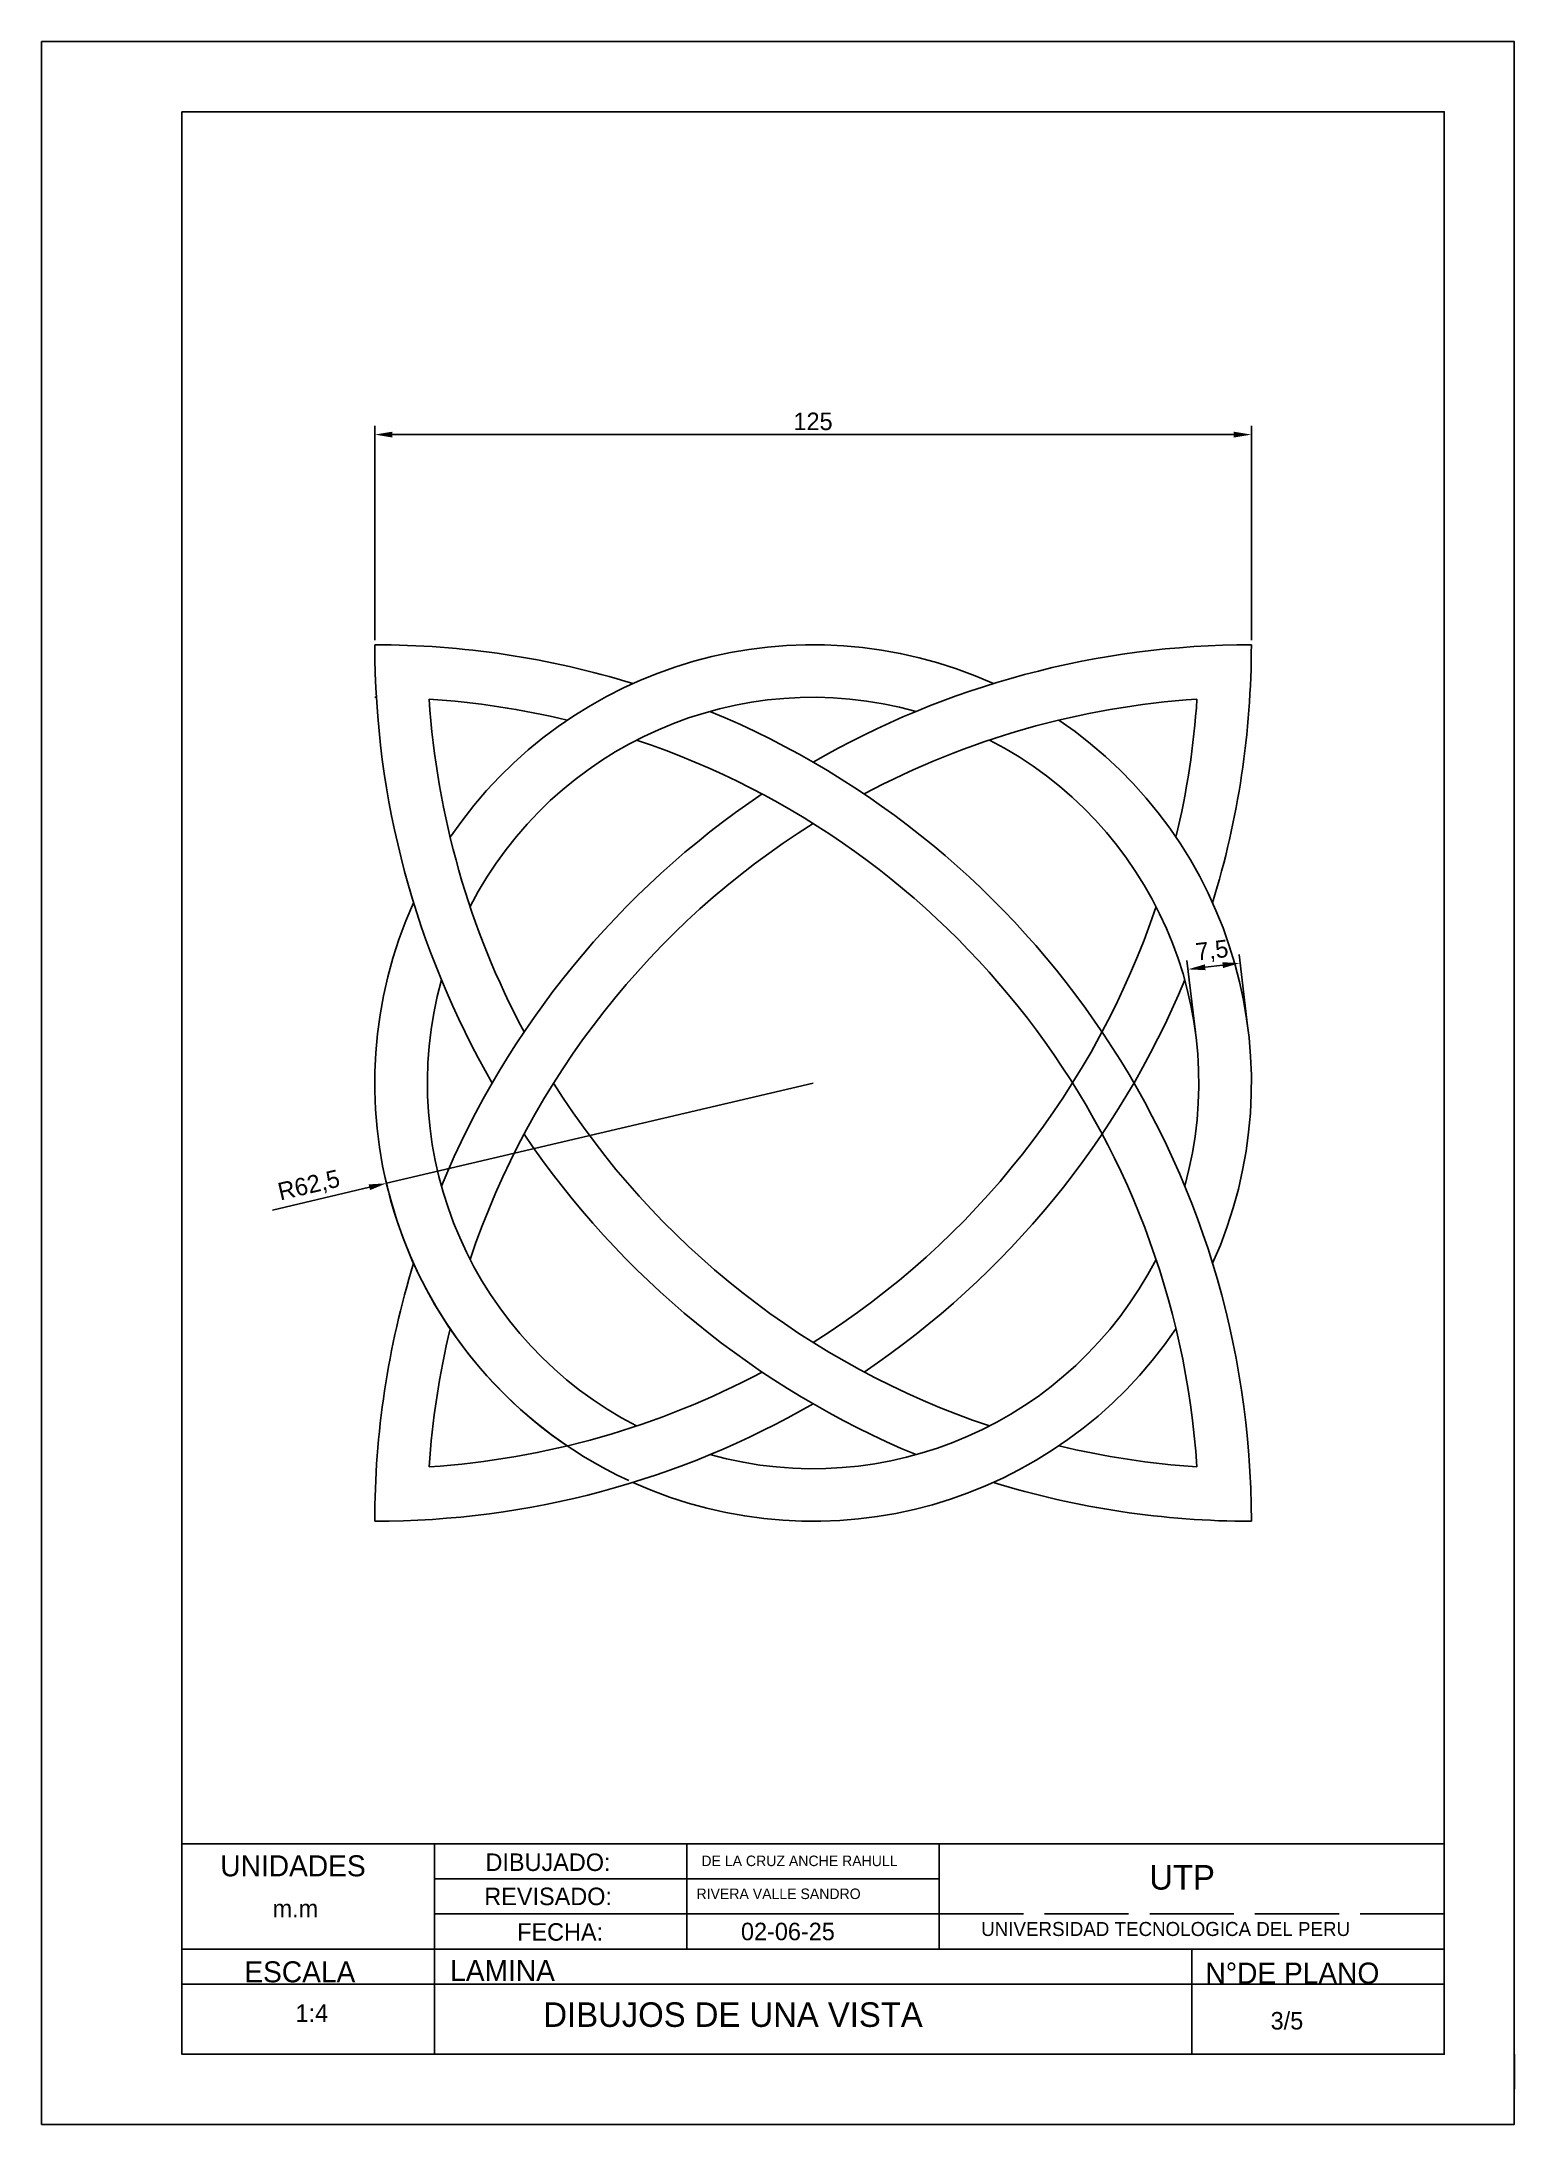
# Model space of a CAD drawing. Header units: millimetres. Extents: x 1471 to 1681, y 834 to 1131.
import ezdxf

# ---------------------------------------------------------------- set-up
doc = ezdxf.new("R2010")
doc.units = ezdxf.units.MM
doc.linetypes.add('ACAD_ISO02W100', pattern=[15, 12, -3])
doc.dimstyles.new('ISO-25', dxfattribs={"dimtxt": 2.5, "dimasz": 2.5, "dimexe": 1.25, "dimexo": 0.625, "dimtad": 1, "dimtxsty": 'Standard', "dimcen": 2.5, "dimadec": 0, "dimazin": 0, "dimtfac": 1, "dimtmove": 0, "dimatfit": 3, "dimfxl": 1, "dimarcsym": 0})

# ---------------------------------------------------------------- blocks, each defined once
blk = doc.blocks.new('*D1')
at = {"color": 0, "lineweight": -2, "transparency": 16777216}
for p, q in [((1518.2, 1045.3), (1518.2, 1075.89)), ((1643.2, 1045.3), (1643.2, 1075.89)), ((1520.7, 1074.64), (1640.7, 1074.64))]:
    blk.add_line(p, q, dxfattribs=at)
at = {"color": 0, "transparency": 16777216}
for points in [[(1520.7, 1075.05), (1520.7, 1074.22), (1518.2, 1074.64)], [(1640.7, 1075.05), (1640.7, 1074.22), (1643.2, 1074.64)]]:
    blk.add_solid(points, dxfattribs=at)
at = {"layer": 'Defpoints', "color": 0, "transparency": 16777216}
for p in [(1643.2, 1074.64), (1518.2, 1044.67), (1643.2, 1044.67)]:
    blk.add_point(p, dxfattribs=at)
at = {"color": 0, "transparency": 16777216, "insert": (1580.7, 1076.51), "char_height": 2.5, "attachment_point": 5}
blk.add_mtext('125', dxfattribs=at)
blk = doc.blocks.new('*D2')
at = {"color": 0, "lineweight": -2, "transparency": 16777216}
for p, q in [((1635.23, 989.41), (1633.99, 999.62)), ((1636.62, 998.68), (1639.11, 998.98)), ((1642.67, 990.31), (1641.44, 1000.52))]:
    blk.add_line(p, q, dxfattribs=at)
at = {"color": 0, "transparency": 16777216}
for points in [[(1636.57, 999.09), (1636.67, 998.26), (1634.14, 998.38)], [(1639.06, 999.39), (1639.16, 998.56), (1641.59, 999.28)]]:
    blk.add_solid(points, dxfattribs=at)
at = {"layer": 'Defpoints', "color": 0, "transparency": 16777216}
for p in [(1641.59, 999.28), (1642.75, 989.69), (1635.3, 988.79)]:
    blk.add_point(p, dxfattribs=at)
at = {"color": 0, "transparency": 16777216, "insert": (1637.61, 1000.9), "char_height": 2.5, "attachment_point": 5, "rotation": 6.9088}
blk.add_mtext('7,5', dxfattribs=at)
blk = doc.blocks.new('*D3')
at = {"color": 0, "lineweight": -2, "transparency": 16777216}
for p, q in [((1580.7, 982.17), (1519.86, 967.87)), ((1503.64, 964.06), (1517.43, 967.3))]:
    blk.add_line(p, q, dxfattribs=at)
blk.add_arc((1580.7, 982.17), 62.5, 192.0806, 245.1319, dxfattribs=at)
at = {"color": 0, "transparency": 16777216}
blk.add_solid([(1517.33, 967.71), (1517.52, 966.89), (1519.86, 967.87)], dxfattribs=at)
at = {"layer": 'Defpoints', "color": 0, "transparency": 16777216}
for p in [(1580.7, 982.17), (1519.86, 967.87)]:
    blk.add_point(p, dxfattribs=at)
at = {"color": 0, "transparency": 16777216, "insert": (1508.84, 967.42), "char_height": 2.5, "width": 15.2002, "attachment_point": 5, "rotation": 13.2265}
blk.add_mtext('R62,5', dxfattribs=at)

msp = doc.modelspace()

# ---------------------------------------------------------------- linework, layer by layer
for p, q in [((1670.703, 873.672), (1490.703, 873.672)), ((1490.703, 873.672), (1490.703, 843.672)), ((1526.703, 873.672), (1526.703, 843.672)), ((1562.703, 873.672), (1562.703, 858.672)), ((1598.703, 873.672), (1598.703, 858.672)), ((1670.703, 843.672), (1670.703, 873.672)), ((1526.703, 868.672), (1598.703, 868.672)), ((1526.703, 863.672), (1598.703, 863.672)), ((1490.703, 858.672), (1670.703, 858.672)), ((1490.703, 858.672), (1490.703, 853.672)), ((1634.703, 858.672), (1634.703, 843.672)), ((1490.703, 853.672), (1670.703, 853.672)), ((1490.703, 843.672), (1670.703, 843.672)), ((1680.698, 833.672), (1680.703, 843.672)), ((1680.703, 843.672), (1680.698, 843.672))]:
    msp.add_line(p, q)
at = {"linetype": 'ACAD_ISO02W100'}
msp.add_line((1598.703, 863.672), (1670.703, 863.672), dxfattribs=at)
for points in [[(1470.698, 1130.672), (1680.698, 1130.672), (1680.698, 833.672), (1470.698, 833.672)], [(1490.703, 1120.672), (1670.703, 1120.672), (1670.703, 843.672), (1490.703, 843.672)]]:
    msp.add_lwpolyline(points, close=True)
for centre, radius, start, end in [((1643.203, 1044.672), 125, 180, 210), ((1518.203, 919.672), 125, 72.88557, 90), ((1580.703, 982.172), 62.5, 65.70481, 145.89087), ((1643.203, 919.672), 125, 90, 120), ((1518.203, 1044.672), 125, 342.88557, 0), ((1518.203, 919.672), 117.5, 89.89018, 90), ((1518.203, 919.672), 117.5, 76.48898, 86.2151), ((1643.203, 1044.672), 117.5, 183.7849, 208.0343), ((1580.703, 982.172), 55, 74.49868, 152.77871), ((1643.203, 919.672), 117.5, 93.7849, 118.0343), ((1518.203, 1044.672), 117.5, 346.48898, 356.2151), ((1518.203, 919.672), 125, 0, 67.51725), ((1580.703, 982.172), 62.5, 335.70481, 55.89087), ((1518.203, 919.672), 117.5, 3.7849, 71.4701), ((1580.703, 982.172), 55, 344.49868, 62.77871), ((1643.203, 919.672), 125, 123.93141, 157.51725), ((1643.203, 919.672), 117.5, 122.13493, 161.4701), ((1580.703, 982.172), 62.5, 155.70481, 235.89087), ((1518.203, 1044.672), 117.5, 302.13493, 341.4701), ((1580.703, 982.172), 55, 164.49868, 242.77871), ((1518.203, 1044.672), 125, 303.93141, 337.51725), ((1643.203, 1044.672), 117.5, 212.13493, 251.4701), ((1643.203, 1044.672), 125, 213.93141, 247.51725), ((1643.203, 919.672), 125, 162.88557, 180), ((1580.703, 982.172), 55, 254.49868, 332.77871), ((1643.203, 919.672), 117.5, 166.48898, 176.2151), ((1580.703, 982.172), 62.5, 245.70481, 325.89087), ((1518.203, 1044.672), 117.5, 273.7849, 298.0343), ((1518.203, 1044.672), 125, 270, 300), ((1643.203, 1044.672), 117.5, 256.48898, 266.2151), ((1643.203, 1044.672), 125, 252.88557, 270)]:
    msp.add_arc(centre, radius, start, end)

# ---------------------------------------------------------------- texts
for s, height, p in [('UNIDADES', 3, (1496.175, 869.039)), ('DIBUJADO:', 2.5, (1533.987, 869.804)), ('DE LA CRUZ ANCHE RAHULL', 1.5, (1564.773, 870.497)), ('UTP', 3.5, (1628.648, 867.149)), ('REVISADO:', 2.5, (1533.818, 864.932)), ('RIVERA VALLE SANDRO', 1.5, (1564.077, 865.8)), ('m.m', 2.5, (1503.628, 863.198)), ('FECHA:', 2.5, (1538.501, 859.861)), ('02-06-25', 2.5, (1570.421, 859.925)), ('UNIVERSIDAD TECNOLOGICA DEL PERU', 2, (1604.671, 860.531)), ('ESCALA', 3, (1499.597, 853.922)), ('LAMINA', 3, (1528.955, 854.102)), ('N°DE PLANO', 3, (1636.662, 853.742)), ('1:4', 2.5, (1506.904, 848.287)), ('DIBUJOS DE UNA VISTA', 3.5, (1542.243, 847.571)), ('3/5', 2.5, (1645.95, 847.196))]:
    msp.add_text(s, height=height).set_placement(p)

# ---------------------------------------------------------------- dimensions: what is measured, and where the dimension line sits
for p1, p2, distance, picture, middle in [((1518.203, 1044.672), (1643.203, 1044.672), 29.964, '*D1', (1580.703, 1076.511)), ((1635.304, 988.788), (1642.749, 989.691), 9.658, '*D2', (1637.614, 1000.895))]:
    dim = msp.add_aligned_dim(p1=p1, p2=p2, distance=distance, dimstyle='ISO-25')
    dim.commit()
    dim.dimension.update_dxf_attribs({"geometry": picture, "text_midpoint": middle})
dim = msp.add_radius_dim(center=(1580.703, 982.172), mpoint=(1519.861, 967.872), dimstyle='ISO-25')
dim.commit()
dim.dimension.update_dxf_attribs({"geometry": '*D3', "text_midpoint": (1508.838, 967.422)})

doc.saveas('drawing.dxf')
